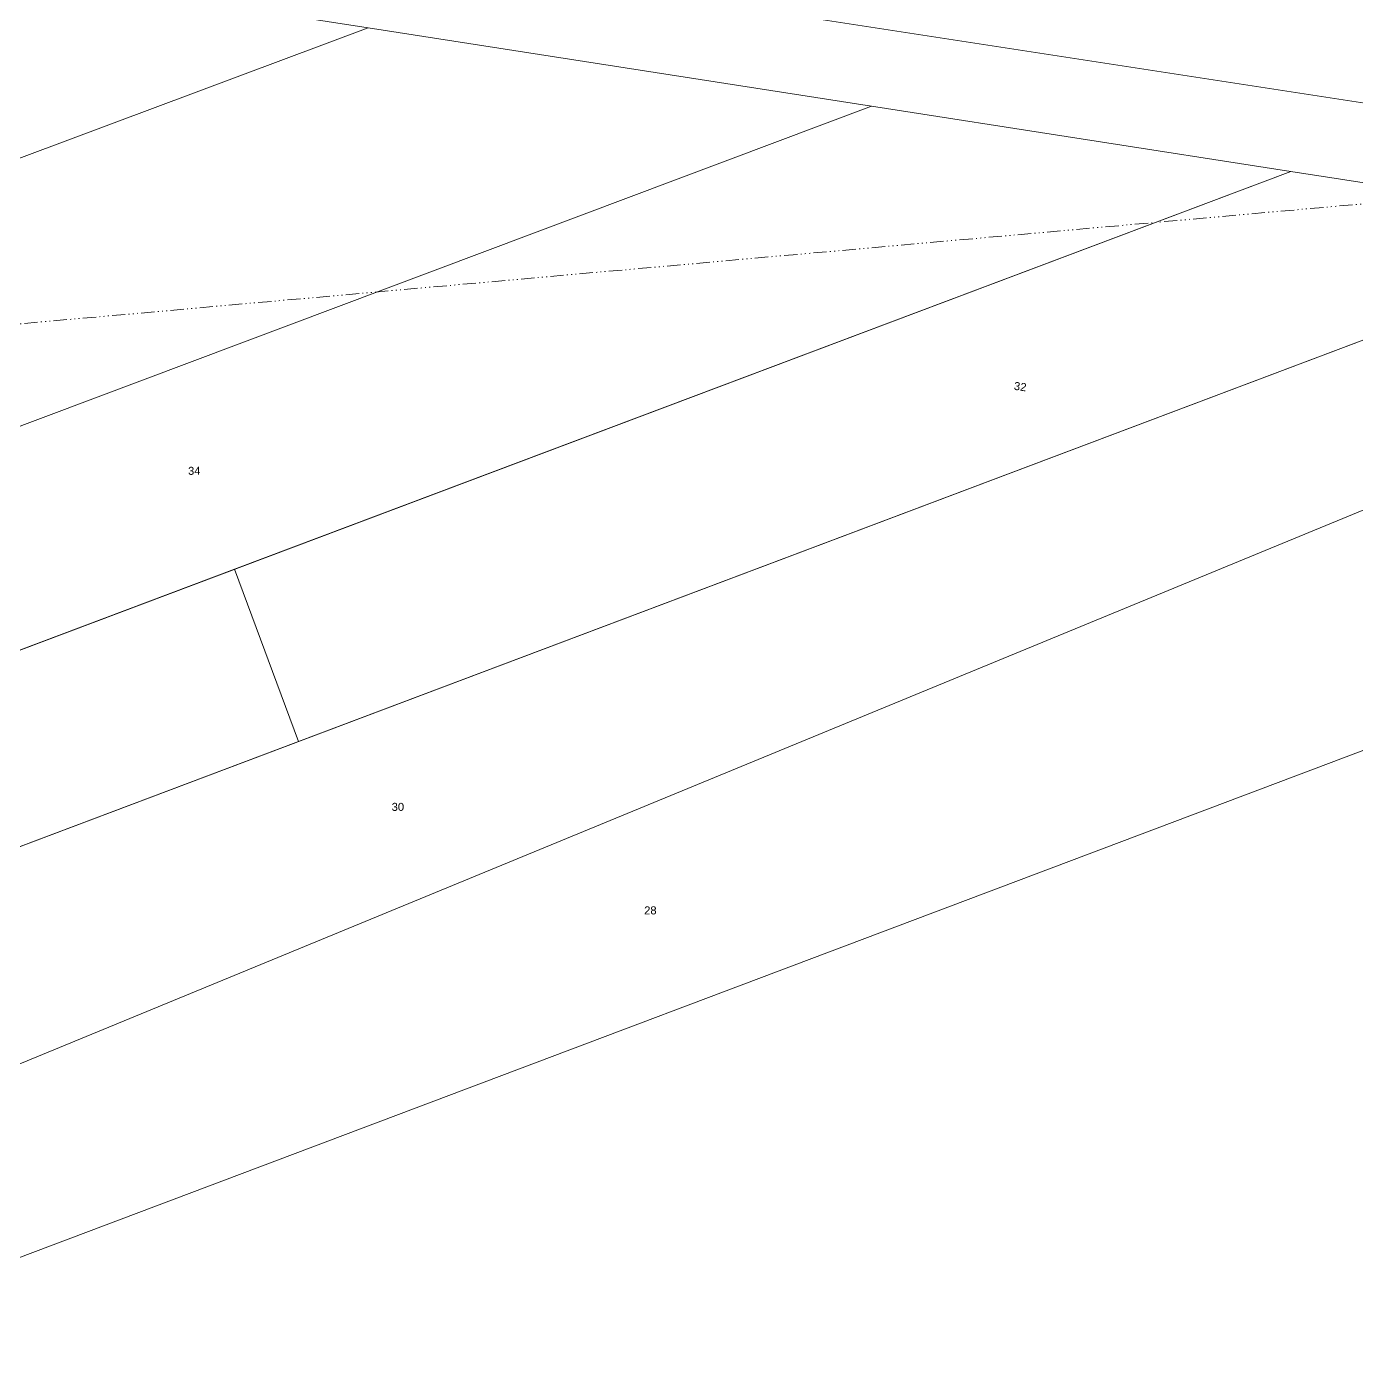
# Model space of a CAD drawing. Header units: metres. Extents: x 308278 to 310511, y 6271134 to 6272874.
# Drawn here: x 309452.5 to 309751.7, y 6271522.2 to 6271819.8 of the extents above; entities that cross this region are included whole.
import ezdxf

# ---------------------------------------------------------------- set-up
doc = ezdxf.new("R2010")
doc.units = ezdxf.units.M
doc.linetypes.add('PHANTOMX2', pattern=[6.6, 3, -0.75, 0.2, -0.75, 0.2, -0.75, 0.2, -0.75])
for name, color, linetype, lineweight in [('Cadastre Land Parcels_SP_EXT', 118, 'Continuous', 15), ('Cadastre Roads_SP_EXT', 218, 'Continuous', 15), ('Services_SP_EXT', 42, 'PHANTOMX2', 20)]:
    doc.layers.add(name, color=color, linetype=linetype, lineweight=lineweight)
doc.styles.get("Standard").update_dxf_attribs({"font": 'arial.ttf'})

msp = doc.modelspace()

# ---------------------------------------------------------------- linework, layer by layer
at = {"layer": 'Cadastre Land Parcels_SP_EXT', "linetype": 'Continuous'}
msp.add_lwpolyline([(309777.811, 6272067.356), (309611.869, 6271941.962), (309500.44, 6271857.765), (309482.591, 6271844.279), (309834.538, 6271790.097)], dxfattribs=at)
for points in [[(309529.348, 6271819.479), (309274.431, 6271858.899), (309268.15, 6271859.871), (309245.027, 6271820.027), (309241.048, 6271813.171), (309432.876, 6271783.406), (309529.348, 6271819.479)], [(309642.581, 6271801.843), (309529.348, 6271819.479), (309432.876, 6271783.406), (309230.516, 6271707.752), (309271.066, 6271662.255), (309642.581, 6271801.843)], [(309736.955, 6271787.188), (309642.581, 6271801.843), (309271.066, 6271662.255), (309304.852, 6271624.417), (309736.955, 6271787.188)], [(309811.048, 6271771.045), (309811.755, 6271775.612), (309736.955, 6271787.188), (309499.336, 6271697.678), (309513.697, 6271658.919), (309811.048, 6271771.045)], [(309368.922, 6271552.592), (309805.029, 6271732.381), (309811.048, 6271771.045), (309334.37, 6271591.297), (309353.957, 6271569.355), (309368.922, 6271552.592)], [(309795.857, 6271673.023), (309805.029, 6271732.381), (309368.922, 6271552.592), (309396.059, 6271522.194), (309795.857, 6271673.023)], [(309513.697, 6271658.919), (309499.336, 6271697.678), (309304.852, 6271624.417), (309334.37, 6271591.297), (309513.697, 6271658.919)]]:
    msp.add_lwpolyline(points, close=True, dxfattribs=at)
at = {"layer": 'Cadastre Roads_SP_EXT', "linetype": 'Continuous'}
msp.add_lwpolyline([(309834.538, 6271790.097), (309482.591, 6271844.279), (309286.592, 6271874.014), (309282.962, 6271880.551), (309275.032, 6271869.48), (309268.15, 6271859.871), (309274.431, 6271858.899), (309529.348, 6271819.479), (309642.581, 6271801.843), (309736.955, 6271787.188), (309811.755, 6271775.612)], dxfattribs=at)
at = {"layer": 'Services_SP_EXT'}
msp.add_lwpolyline([(309770.569, 6271781.433), (309190.048, 6271729.573)], dxfattribs=at)

# ---------------------------------------------------------------- texts
at = {"layer": 'Cadastre Land Parcels_SP_EXT'}
msp.add_text('32', height=1.8, rotation=351.66858, dxfattribs=at).set_placement((309674.558, 6271738.088))
for s, p in [('34', (309488.864, 6271718.926)), ('30', (309534.665, 6271643.334)), ('28', (309591.467, 6271620.048))]:
    msp.add_text(s, height=1.8, dxfattribs=at).set_placement(p)

doc.saveas('drawing.dxf')
